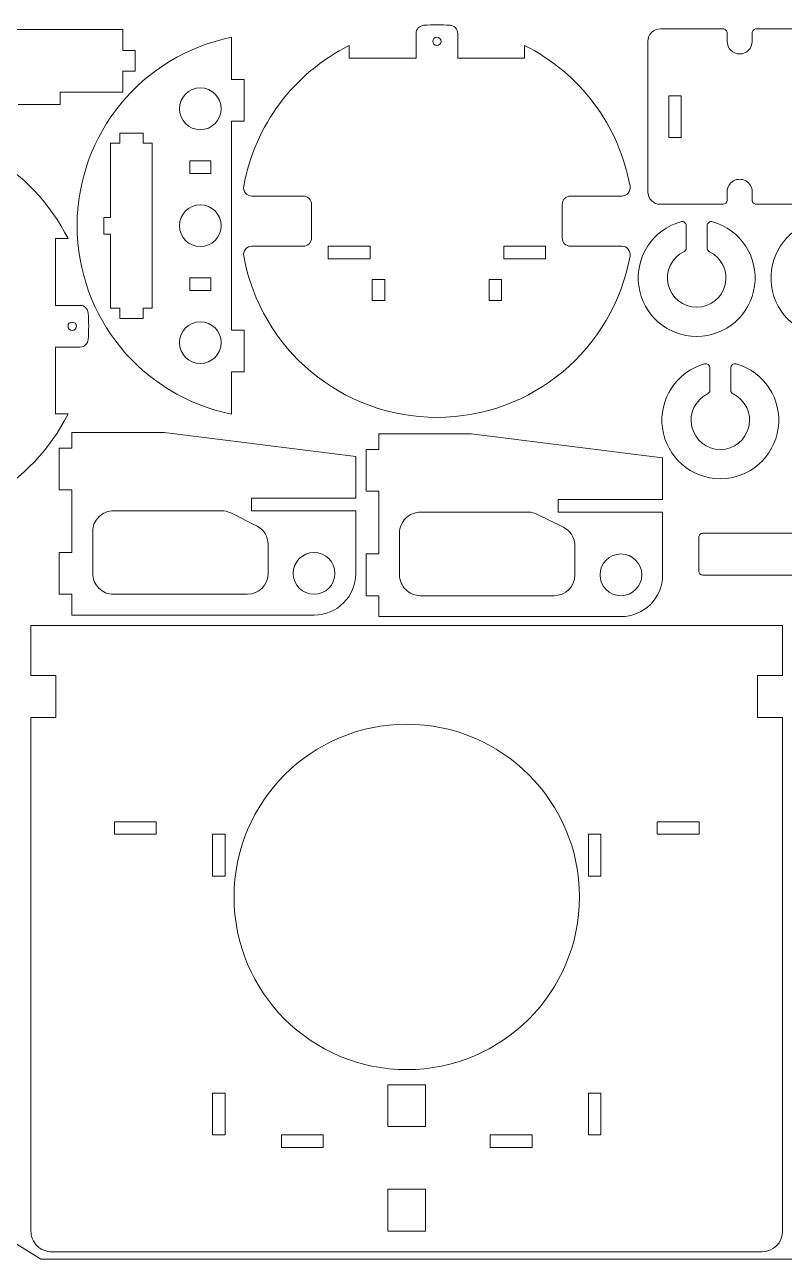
# Model space of a CAD drawing. Header units: millimetres. Extents: x -302 to 289, y -225 to 226.
# Drawn here: x -156.3 to 25.6, y -73.5 to 222.2 of the extents above; entities that cross this region are included whole.
import ezdxf

# ---------------------------------------------------------------- set-up
doc = ezdxf.new("R2010")
doc.units = ezdxf.units.MM
doc.header["$MEASUREMENT"] = 0
doc.layers.add('Visible (ANSI)', color=7, linetype='Continuous')

msp = doc.modelspace()

# ---------------------------------------------------------------- linework, layer by layer
at = {"layer": 'Visible (ANSI)', "lineweight": 9}
for points in [[(-60.6854, 222.0172), (-61.7359, 221.947), (-62.5521, 221.0744), (-62.5521, 220.0216)], [(-54.4187, 222.0172), (-56.5053, 222.1566), (-58.5988, 222.1566), (-60.6854, 222.0172)], [(-52.5521, 220.0216), (-52.5521, 221.0744), (-53.3683, 221.947), (-54.4187, 222.0172)], [(-172.7916, 221.016), (-172.7916, 221.016), (-132.7916, 221.016), (-132.7916, 221.016)], [(-132.7916, 221.016), (-132.7916, 221.016), (-132.7916, 216.016), (-132.7916, 216.016)], [(-106.7041, 219.1322), (-106.7041, 219.1322), (-106.7041, 209.0212), (-106.7041, 209.0212)], [(-62.5521, 214.1693), (-62.5521, 214.1693), (-62.5521, 220.0216), (-62.5521, 220.0216)], [(-52.5521, 220.0216), (-52.5521, 220.0216), (-52.5521, 214.1693), (-52.5521, 214.1693)], [(-4.0395, 221.151), (-4.0395, 221.151), (10.9605, 221.151), (10.9605, 221.151)], [(11.9605, 220.151), (11.9605, 220.151), (11.9605, 218.151), (11.9605, 218.151)], [(17.9605, 218.151), (17.9605, 218.151), (17.9605, 220.151), (17.9605, 220.151)], [(18.9605, 221.151), (18.9605, 221.151), (44.9604, 221.151), (44.9604, 221.151)], [(-132.7916, 216.016), (-132.7916, 216.016), (-129.7916, 216.016), (-129.7916, 216.016)], [(-129.7916, 216.016), (-129.7916, 216.016), (-129.7916, 211.016), (-129.7916, 211.016)], [(-78.5521, 217.1693), (-91.8102, 210.5478), (-101.1688, 198.0609), (-103.8034, 183.4773)], [(-78.5521, 217.1693), (-78.5521, 217.1693), (-78.5521, 214.1693), (-78.5521, 214.1693)], [(-36.5521, 214.1693), (-36.5521, 214.1693), (-36.5521, 217.1693), (-36.5521, 217.1693)], [(-11.3007, 183.4773), (-13.9354, 198.0609), (-23.2939, 210.5478), (-36.5521, 217.1693)], [(-7.0395, 182.151), (-7.0395, 182.151), (-7.0395, 218.151), (-7.0395, 218.151)], [(-78.5521, 214.1693), (-78.5521, 214.1693), (-62.5521, 214.1693), (-62.5521, 214.1693)], [(-52.5521, 214.1693), (-52.5521, 214.1693), (-36.5521, 214.1693), (-36.5521, 214.1693)], [(-129.7916, 211.016), (-129.7916, 211.016), (-132.7916, 211.016), (-132.7916, 211.016)], [(-132.7916, 211.016), (-132.7916, 211.016), (-132.7916, 206.016), (-132.7916, 206.016)], [(-106.7041, 209.0212), (-106.7041, 209.0212), (-103.7041, 209.0212), (-103.7041, 209.0212)], [(-103.7041, 209.0212), (-103.7041, 209.0212), (-103.7041, 199.0212), (-103.7041, 199.0212)], [(-132.7916, 206.016), (-132.7916, 206.016), (-147.7916, 206.016), (-147.7916, 206.016)], [(-147.7916, 206.016), (-147.7916, 206.016), (-147.7916, 203.016), (-147.7916, 203.016)], [(-2.0395, 195.151), (-2.0395, 195.151), (-2.0395, 205.151), (-2.0395, 205.151)], [(-2.0395, 205.151), (-2.0395, 205.151), (0.9605, 205.151), (0.9605, 205.151)], [(0.9605, 205.151), (0.9605, 205.151), (0.9605, 195.151), (0.9605, 195.151)], [(-147.7916, 203.016), (-147.7916, 203.016), (-157.7916, 203.016), (-157.7916, 203.016)], [(-103.7041, 199.0212), (-103.7041, 199.0212), (-106.7041, 199.0212), (-106.7041, 199.0212)], [(-106.7041, 199.0212), (-106.7041, 199.0212), (-106.7041, 149.0212), (-106.7041, 149.0212)], [(-133.5041, 193.7712), (-133.5041, 193.7712), (-133.5041, 196.2212), (-133.5041, 196.2212)], [(-133.5041, 196.2212), (-133.5041, 196.2212), (-127.9041, 196.2212), (-127.9041, 196.2212)], [(-127.9041, 196.2212), (-127.9041, 196.2212), (-127.9041, 193.7712), (-127.9041, 193.7712)], [(0.9605, 195.151), (0.9605, 195.151), (-2.0395, 195.151), (-2.0395, 195.151)], [(-135.7041, 176.0212), (-135.7041, 176.0212), (-135.7041, 193.7712), (-135.7041, 193.7712)], [(-135.7041, 193.7712), (-135.7041, 193.7712), (-133.5041, 193.7712), (-133.5041, 193.7712)], [(-127.9041, 193.7712), (-127.9041, 193.7712), (-125.7041, 193.7712), (-125.7041, 193.7712)], [(-125.7041, 193.7712), (-125.7041, 193.7712), (-125.7041, 154.2712), (-125.7041, 154.2712)], [(-145.8902, 170.9463), (-150.099, 179.3734), (-156.7428, 186.3414), (-164.96, 190.9465)], [(-116.7041, 189.5212), (-116.7041, 189.5212), (-111.7041, 189.5212), (-111.7041, 189.5212)], [(-116.7041, 186.5212), (-116.7041, 186.5212), (-116.7041, 189.5212), (-116.7041, 189.5212)], [(-111.7041, 189.5212), (-111.7041, 189.5212), (-111.7041, 186.5212), (-111.7041, 186.5212)], [(-111.7041, 186.5212), (-111.7041, 186.5212), (-116.7041, 186.5212), (-116.7041, 186.5212)], [(-89.5521, 181.1217), (-89.5521, 181.1217), (-101.8352, 181.1217), (-101.8352, 181.1217)], [(-13.2689, 181.1217), (-13.2689, 181.1217), (-25.5521, 181.1217), (-25.5521, 181.1217)], [(11.9605, 182.151), (11.9605, 182.151), (11.9605, 180.151), (11.9605, 180.151)], [(17.9605, 180.151), (17.9605, 180.151), (17.9605, 182.151), (17.9605, 182.151)], [(-87.5521, 171.1217), (-87.5521, 171.1217), (-87.5521, 179.1217), (-87.5521, 179.1217)], [(-27.5521, 179.1217), (-27.5521, 179.1217), (-27.5521, 171.1217), (-27.5521, 171.1217)], [(10.9605, 179.151), (10.9605, 179.151), (-4.0395, 179.151), (-4.0395, 179.151)], [(10.9605, 179.151), (11.5128, 179.151), (11.9605, 179.5988), (11.9605, 180.151)], [(44.9604, 179.151), (44.9604, 179.151), (18.9605, 179.151), (18.9605, 179.151)], [(-137.3041, 172.0212), (-137.3041, 172.0212), (-137.3041, 176.0212), (-137.3041, 176.0212)], [(-137.3041, 176.0212), (-137.3041, 176.0212), (-135.7041, 176.0212), (-135.7041, 176.0212)], [(-135.7041, 172.0212), (-135.7041, 172.0212), (-137.3041, 172.0212), (-137.3041, 172.0212)], [(-135.7041, 154.2712), (-135.7041, 154.2712), (-135.7041, 172.0212), (-135.7041, 172.0212)], [(2.1554, 174.0162), (2.1554, 174.0162), (2.1554, 168.69), (2.1554, 168.69)], [(7.1554, 168.69), (7.1554, 168.69), (7.1554, 174.0162), (7.1554, 174.0162)], [(-145.8902, 170.9463), (-145.8902, 170.9463), (-148.8902, 170.9463), (-148.8902, 170.9463)], [(-148.8902, 170.9463), (-148.8902, 170.9463), (-148.8902, 154.9463), (-148.8902, 154.9463)], [(-101.8352, 169.1217), (-101.8352, 169.1217), (-89.5521, 169.1217), (-89.5521, 169.1217)], [(-89.5521, 169.1217), (-88.4475, 169.1217), (-87.5521, 170.0172), (-87.5521, 171.1217)], [(-83.5521, 166.1217), (-83.5521, 166.1217), (-83.5521, 169.1217), (-83.5521, 169.1217)], [(-83.5521, 169.1217), (-83.5521, 169.1217), (-73.5521, 169.1217), (-73.5521, 169.1217)], [(-73.5521, 169.1217), (-73.5521, 169.1217), (-73.5521, 166.1217), (-73.5521, 166.1217)], [(-41.5521, 166.1217), (-41.5521, 166.1217), (-41.5521, 169.1217), (-41.5521, 169.1217)], [(-41.5521, 169.1217), (-41.5521, 169.1217), (-31.5521, 169.1217), (-31.5521, 169.1217)], [(-31.5521, 169.1217), (-31.5521, 169.1217), (-31.5521, 166.1217), (-31.5521, 166.1217)], [(-25.5521, 169.1217), (-25.5521, 169.1217), (-13.2689, 169.1217), (-13.2689, 169.1217)], [(1.5929, 167.7908), (1.937, 167.9582), (2.1554, 168.3073), (2.1554, 168.69)], [(7.1554, 168.69), (7.1554, 168.3073), (7.3738, 167.9582), (7.7179, 167.7908)], [(-73.5521, 166.1217), (-73.5521, 166.1217), (-83.5521, 166.1217), (-83.5521, 166.1217)], [(-31.5521, 166.1217), (-31.5521, 166.1217), (-41.5521, 166.1217), (-41.5521, 166.1217)], [(-116.7041, 161.5212), (-116.7041, 161.5212), (-111.7041, 161.5212), (-111.7041, 161.5212)], [(-116.7041, 158.5212), (-116.7041, 158.5212), (-116.7041, 161.5212), (-116.7041, 161.5212)], [(-111.7041, 161.5212), (-111.7041, 161.5212), (-111.7041, 158.5212), (-111.7041, 158.5212)], [(-73.0521, 156.1217), (-73.0521, 156.1217), (-73.0521, 161.1217), (-73.0521, 161.1217)], [(-73.0521, 161.1217), (-73.0521, 161.1217), (-70.0521, 161.1217), (-70.0521, 161.1217)], [(-70.0521, 161.1217), (-70.0521, 161.1217), (-70.0521, 156.1217), (-70.0521, 156.1217)], [(-45.0521, 156.1217), (-45.0521, 156.1217), (-45.0521, 161.1217), (-45.0521, 161.1217)], [(-45.0521, 161.1217), (-45.0521, 161.1217), (-42.0521, 161.1217), (-42.0521, 161.1217)], [(-42.0521, 161.1217), (-42.0521, 161.1217), (-42.0521, 156.1217), (-42.0521, 156.1217)], [(-111.7041, 158.5212), (-111.7041, 158.5212), (-116.7041, 158.5212), (-116.7041, 158.5212)], [(-148.8902, 154.9463), (-148.8902, 154.9463), (-143.0379, 154.9463), (-143.0379, 154.9463)], [(-141.0423, 153.0797), (-141.1125, 154.1301), (-141.9851, 154.9463), (-143.0379, 154.9463)], [(-133.5041, 154.2712), (-133.5041, 154.2712), (-135.7041, 154.2712), (-135.7041, 154.2712)], [(-133.5041, 151.8212), (-133.5041, 151.8212), (-133.5041, 154.2712), (-133.5041, 154.2712)], [(-125.7041, 154.2712), (-125.7041, 154.2712), (-127.9041, 154.2712), (-127.9041, 154.2712)], [(-127.9041, 154.2712), (-127.9041, 154.2712), (-127.9041, 151.8212), (-127.9041, 151.8212)], [(-70.0521, 156.1217), (-70.0521, 156.1217), (-73.0521, 156.1217), (-73.0521, 156.1217)], [(-42.0521, 156.1217), (-42.0521, 156.1217), (-45.0521, 156.1217), (-45.0521, 156.1217)], [(-141.0423, 146.8131), (-140.9029, 148.8995), (-140.9029, 150.993), (-141.0423, 153.0795)], [(-127.9041, 151.8212), (-127.9041, 151.8212), (-133.5041, 151.8212), (-133.5041, 151.8212)], [(-106.7041, 149.0212), (-106.7041, 149.0212), (-103.7041, 149.0212), (-103.7041, 149.0212)], [(-103.7041, 149.0212), (-103.7041, 149.0212), (-103.7041, 139.0212), (-103.7041, 139.0212)], [(-143.0379, 144.9464), (-143.0379, 144.9464), (-148.8902, 144.9464), (-148.8902, 144.9464)], [(-148.8902, 144.9464), (-148.8902, 144.9464), (-148.8902, 128.9464), (-148.8902, 128.9464)], [(-143.0379, 144.9464), (-141.9851, 144.9464), (-141.1125, 145.7626), (-141.0423, 146.8131)], [(-103.7041, 139.0212), (-103.7041, 139.0212), (-106.7041, 139.0212), (-106.7041, 139.0212)], [(-106.7041, 139.0212), (-106.7041, 139.0212), (-106.7041, 128.9102), (-106.7041, 128.9102)], [(7.8189, 139.9602), (7.8189, 139.9602), (7.8189, 134.634), (7.8189, 134.634)], [(12.8189, 134.634), (12.8189, 134.634), (12.8189, 139.9602), (12.8189, 139.9602)], [(7.2564, 133.7348), (7.6005, 133.9022), (7.8189, 134.2513), (7.8189, 134.634)], [(12.8189, 134.634), (12.8189, 134.2513), (13.0373, 133.9022), (13.3814, 133.7348)], [(-164.96, 108.9461), (-156.7428, 113.5513), (-150.099, 120.5193), (-145.8902, 128.9464)], [(-148.8902, 128.9464), (-148.8902, 128.9464), (-145.8902, 128.9464), (-145.8902, 128.9464)], [(-123.0933, 124.5166), (-123.0933, 124.5166), (-144.9688, 124.5166), (-144.9688, 124.5166)], [(-144.9688, 124.5166), (-144.9688, 124.5166), (-144.9688, 120.7666), (-144.9688, 120.7666)], [(-123.0933, 124.5166), (-123.0103, 124.5166), (-122.9275, 124.5114), (-122.8452, 124.5012)], [(-76.9688, 118.7666), (-76.9688, 118.7666), (-122.8452, 124.5012), (-122.8452, 124.5012)], [(-49.6203, 124.178), (-49.6203, 124.178), (-71.4958, 124.178), (-71.4958, 124.178)], [(-71.4958, 124.178), (-71.4958, 124.178), (-71.4958, 120.428), (-71.4958, 120.428)], [(-49.6203, 124.178), (-49.5373, 124.178), (-49.4545, 124.1728), (-49.3722, 124.1626)], [(-3.4958, 118.428), (-3.4958, 118.428), (-49.3722, 124.1626), (-49.3722, 124.1626)], [(-144.9688, 120.7666), (-144.9688, 120.7666), (-147.9688, 120.7666), (-147.9688, 120.7666)], [(-147.9688, 120.7666), (-147.9688, 120.7666), (-147.9688, 110.7666), (-147.9688, 110.7666)], [(-76.9688, 108.7666), (-76.9688, 108.7666), (-76.9688, 118.7666), (-76.9688, 118.7666)], [(-71.4958, 120.428), (-71.4958, 120.428), (-74.4958, 120.428), (-74.4958, 120.428)], [(-74.4958, 120.428), (-74.4958, 120.428), (-74.4958, 110.428), (-74.4958, 110.428)], [(-3.4958, 108.428), (-3.4958, 108.428), (-3.4958, 118.428), (-3.4958, 118.428)], [(-147.9688, 110.7666), (-147.9688, 110.7666), (-144.9688, 110.7666), (-144.9688, 110.7666)], [(-144.9688, 110.7666), (-144.9688, 110.7666), (-144.9688, 95.7666), (-144.9688, 95.7666)], [(-74.4958, 110.428), (-74.4958, 110.428), (-71.4958, 110.428), (-71.4958, 110.428)], [(-71.4958, 110.428), (-71.4958, 110.428), (-71.4958, 95.428), (-71.4958, 95.428)], [(-101.9688, 105.7666), (-101.9688, 105.7666), (-101.9688, 108.7666), (-101.9688, 108.7666)], [(-101.9688, 108.7666), (-101.9688, 108.7666), (-76.9688, 108.7666), (-76.9688, 108.7666)], [(-28.4958, 105.428), (-28.4958, 105.428), (-28.4958, 108.428), (-28.4958, 108.428)], [(-28.4958, 108.428), (-28.4958, 108.428), (-3.4958, 108.428), (-3.4958, 108.428)], [(-109.1491, 105.7666), (-109.1491, 105.7666), (-134.9688, 105.7666), (-134.9688, 105.7666)], [(-109.1491, 105.7666), (-108.3729, 105.7666), (-107.6073, 105.5859), (-106.913, 105.2387)], [(-100.7327, 102.1486), (-100.7327, 102.1486), (-106.913, 105.2387), (-106.913, 105.2387)], [(-76.9688, 105.7666), (-76.9688, 105.7666), (-101.9688, 105.7666), (-101.9688, 105.7666)], [(-76.9688, 90.7666), (-76.9688, 90.7666), (-76.9688, 105.7666), (-76.9688, 105.7666)], [(-35.6761, 105.428), (-35.6761, 105.428), (-61.4958, 105.428), (-61.4958, 105.428)], [(-35.6761, 105.428), (-34.8999, 105.428), (-34.1343, 105.2473), (-33.44, 104.9001)], [(-27.2597, 101.81), (-27.2597, 101.81), (-33.44, 104.9001), (-33.44, 104.9001)], [(-3.4958, 105.428), (-3.4958, 105.428), (-28.4958, 105.428), (-28.4958, 105.428)], [(-3.4958, 90.428), (-3.4958, 90.428), (-3.4958, 105.428), (-3.4958, 105.428)], [(-139.9688, 100.7666), (-139.9688, 100.7666), (-139.9688, 90.7666), (-139.9688, 90.7666)], [(-100.7327, 102.1486), (-99.0388, 101.3016), (-97.9688, 99.5703), (-97.9688, 97.6764)], [(-27.2597, 101.81), (-25.5658, 100.963), (-24.4958, 99.2317), (-24.4958, 97.3378)], [(-97.9688, 90.7666), (-97.9688, 90.7666), (-97.9688, 97.6764), (-97.9688, 97.6764)], [(-66.4958, 100.428), (-66.4958, 100.428), (-66.4958, 90.428), (-66.4958, 90.428)], [(5.15, 91.3749), (5.15, 91.3749), (5.15, 99.3749), (5.15, 99.3749)], [(6.15, 100.3749), (6.15, 100.3749), (210.1499, 100.3749), (210.1499, 100.3749)], [(-144.9688, 95.7666), (-144.9688, 95.7666), (-147.9688, 95.7666), (-147.9688, 95.7666)], [(-147.9688, 95.7666), (-147.9688, 95.7666), (-147.9688, 85.7666), (-147.9688, 85.7666)], [(-71.4958, 95.428), (-71.4958, 95.428), (-74.4958, 95.428), (-74.4958, 95.428)], [(-74.4958, 95.428), (-74.4958, 95.428), (-74.4958, 85.428), (-74.4958, 85.428)], [(-24.4958, 90.428), (-24.4958, 90.428), (-24.4958, 97.3378), (-24.4958, 97.3378)], [(-97.9688, 90.7666), (-97.9688, 88.0052), (-100.2073, 85.7666), (-102.9687, 85.7666)], [(-76.9688, 90.7666), (-76.9688, 85.2438), (-81.4459, 80.7666), (-86.9687, 80.7666)], [(-24.4958, 90.428), (-24.4958, 87.6666), (-26.7343, 85.428), (-29.4957, 85.428)], [(-3.4958, 90.428), (-3.4958, 84.9052), (-7.9729, 80.428), (-13.4957, 80.428)], [(210.1499, 90.3749), (210.1499, 90.3749), (6.15, 90.3749), (6.15, 90.3749)], [(-147.9688, 85.7666), (-147.9688, 85.7666), (-144.9688, 85.7666), (-144.9688, 85.7666)], [(-144.9688, 85.7666), (-144.9688, 85.7666), (-144.9688, 80.7666), (-144.9688, 80.7666)], [(-134.9688, 85.7666), (-134.9688, 85.7666), (-102.9688, 85.7666), (-102.9688, 85.7666)], [(-74.4958, 85.428), (-74.4958, 85.428), (-71.4958, 85.428), (-71.4958, 85.428)], [(-71.4958, 85.428), (-71.4958, 85.428), (-71.4958, 80.428), (-71.4958, 80.428)], [(-61.4958, 85.428), (-61.4958, 85.428), (-29.4958, 85.428), (-29.4958, 85.428)], [(-144.9688, 80.7666), (-144.9688, 80.7666), (-86.9688, 80.7666), (-86.9688, 80.7666)], [(-71.4958, 80.428), (-71.4958, 80.428), (-13.4958, 80.428), (-13.4958, 80.428)], [(-154.77, 66.3019), (-154.77, 66.3019), (-154.77, 78.302), (-154.77, 78.302)], [(-154.77, 78.302), (-154.77, 78.302), (25.2299, 78.302), (25.2299, 78.302)], [(25.2299, 78.302), (25.2299, 78.302), (25.2299, 66.3019), (25.2299, 66.3019)], [(-148.77, 66.3019), (-148.77, 66.3019), (-154.77, 66.3019), (-154.77, 66.3019)], [(-148.77, 56.3019), (-148.77, 56.3019), (-148.77, 66.3019), (-148.77, 66.3019)], [(25.2299, 66.3019), (25.2299, 66.3019), (19.2299, 66.3019), (19.2299, 66.3019)], [(19.2299, 66.3019), (19.2299, 66.3019), (19.2299, 56.3019), (19.2299, 56.3019)], [(-154.7699, -66.698), (-154.7699, -66.698), (-154.7699, 56.3019), (-154.7699, 56.3019)], [(-154.7699, 56.3019), (-154.7699, 56.3019), (-148.77, 56.3019), (-148.77, 56.3019)], [(19.2299, 56.3019), (19.2299, 56.3019), (25.2299, 56.3019), (25.2299, 56.3019)], [(25.2299, 56.3019), (25.2299, 56.3019), (25.23, -66.6979), (25.23, -66.6979)], [(-134.77, 28.3019), (-134.77, 28.3019), (-134.77, 31.3019), (-134.77, 31.3019)], [(-134.77, 31.3019), (-134.77, 31.3019), (-124.77, 31.3019), (-124.77, 31.3019)], [(-124.77, 31.3019), (-124.77, 31.3019), (-124.77, 28.3019), (-124.77, 28.3019)], [(-4.7701, 28.302), (-4.7701, 28.302), (-4.7701, 31.3019), (-4.7701, 31.3019)], [(-4.7701, 31.3019), (-4.7701, 31.3019), (5.2299, 31.3019), (5.2299, 31.3019)], [(5.2299, 31.3019), (5.2299, 31.3019), (5.2299, 28.302), (5.2299, 28.302)], [(-124.77, 28.3019), (-124.77, 28.3019), (-134.77, 28.3019), (-134.77, 28.3019)], [(-111.2699, 18.3019), (-111.2699, 18.3019), (-111.2699, 28.302), (-111.2699, 28.302)], [(-111.2699, 28.302), (-111.2699, 28.302), (-108.2699, 28.302), (-108.2699, 28.302)], [(-108.2699, 28.302), (-108.2699, 28.302), (-108.2699, 18.3019), (-108.2699, 18.3019)], [(-21.2701, 18.3019), (-21.2701, 18.3019), (-21.2701, 28.302), (-21.2701, 28.302)], [(-21.2701, 28.302), (-21.2701, 28.302), (-18.2701, 28.302), (-18.2701, 28.302)], [(-18.2701, 28.302), (-18.2701, 28.302), (-18.2701, 18.3019), (-18.2701, 18.3019)], [(5.2299, 28.302), (5.2299, 28.302), (-4.7701, 28.302), (-4.7701, 28.302)], [(-108.2699, 18.3019), (-108.2699, 18.3019), (-111.2699, 18.3019), (-111.2699, 18.3019)], [(-18.2701, 18.3019), (-18.2701, 18.3019), (-21.2701, 18.3019), (-21.2701, 18.3019)], [(-69.27, -41.698), (-69.27, -41.698), (-69.27, -31.6979), (-69.27, -31.6979)], [(-69.27, -31.6979), (-69.27, -31.6979), (-60.2701, -31.6979), (-60.2701, -31.6979)], [(-60.2701, -31.6979), (-60.2701, -31.6979), (-60.2701, -41.698), (-60.2701, -41.698)], [(-152.3709, -73.4746), (-152.3709, -73.4746), (-214.0734, -34.9106), (-214.0734, -34.9106)], [(-111.27, -33.6979), (-111.27, -33.6979), (-108.27, -33.6979), (-108.27, -33.6979)], [(-111.27, -43.6979), (-111.27, -43.6979), (-111.27, -33.6979), (-111.27, -33.6979)], [(-108.27, -33.6979), (-108.27, -33.6979), (-108.27, -43.6979), (-108.27, -43.6979)], [(-21.2701, -43.6979), (-21.2701, -43.6979), (-21.2701, -33.698), (-21.2701, -33.698)], [(-21.2701, -33.698), (-21.2701, -33.698), (-18.2701, -33.698), (-18.2701, -33.698)], [(-18.2701, -33.698), (-18.2701, -33.698), (-18.2701, -43.698), (-18.2701, -43.698)], [(-108.27, -43.6979), (-108.27, -43.6979), (-111.27, -43.6979), (-111.27, -43.6979)], [(-94.77, -46.698), (-94.77, -46.698), (-94.77, -43.698), (-94.77, -43.698)], [(-94.77, -43.698), (-94.77, -43.698), (-84.77, -43.698), (-84.77, -43.698)], [(-84.77, -43.698), (-84.77, -43.698), (-84.77, -46.698), (-84.77, -46.698)], [(-60.2701, -41.698), (-60.2701, -41.698), (-69.27, -41.698), (-69.27, -41.698)], [(-44.77, -46.698), (-44.77, -46.698), (-44.77, -43.698), (-44.77, -43.698)], [(-44.77, -43.698), (-44.77, -43.698), (-34.77, -43.698), (-34.77, -43.698)], [(-34.77, -43.698), (-34.77, -43.698), (-34.77, -46.698), (-34.77, -46.698)], [(-18.2701, -43.698), (-18.2701, -43.698), (-21.2701, -43.6979), (-21.2701, -43.6979)], [(-84.77, -46.698), (-84.77, -46.698), (-94.77, -46.698), (-94.77, -46.698)], [(-34.77, -46.698), (-34.77, -46.698), (-44.77, -46.698), (-44.77, -46.698)], [(-69.2699, -66.698), (-69.2699, -66.698), (-69.2699, -56.698), (-69.2699, -56.698)], [(-69.2699, -56.698), (-69.2699, -56.698), (-60.27, -56.698), (-60.27, -56.698)], [(-60.27, -56.698), (-60.27, -56.698), (-60.27, -66.698), (-60.27, -66.698)], [(-60.27, -66.698), (-60.27, -66.698), (-69.2699, -66.698), (-69.2699, -66.698)], [(20.2299, -71.6979), (22.9914, -71.6979), (25.2299, -69.4594), (25.2299, -66.698)], [(47.629, -73.4746), (47.629, -73.4746), (-152.3709, -73.4746), (-152.3709, -73.4746)], [(20.2299, -71.6979), (20.2299, -71.6979), (-149.77, -71.6979), (-149.77, -71.6979)]]:
    msp.add_open_spline(points, degree=3, dxfattribs=at)
for points, knots in [([(-106.7041, 219.1322), (-128.2157, 214.8404), (-143.7041, 195.9567), (-143.7041, 174.0212), (-143.7041, 174.0212), (-143.7041, 152.0857), (-128.2157, 133.2019), (-106.7041, 128.9102)], [0, 0, 0, 0, 0.33333333, 0.33333333, 0.33333333, 0.33333333, 1, 1, 1, 1]), ([(-56.5521, 218.1693), (-56.5521, 218.7216), (-56.9998, 219.1693), (-57.5521, 219.1693), (-57.5521, 219.1693), (-58.1043, 219.1693), (-58.5521, 218.7216), (-58.5521, 218.1693), (-58.5521, 218.1693), (-58.5521, 217.6171), (-58.1044, 217.1693), (-57.5521, 217.1693), (-57.5521, 217.1693), (-56.9998, 217.1693), (-56.5521, 217.617), (-56.5521, 218.1693)], [0, 0, 0, 0, 0.2, 0.2, 0.2, 0.2, 0.4, 0.4, 0.4, 0.4, 0.6, 0.6, 0.6, 0.6, 1, 1, 1, 1]), ([(-4.0395, 221.151), (-4.8351, 221.151), (-5.5982, 220.835), (-6.1608, 220.2724), (-6.1608, 220.2724), (-6.7234, 219.7098), (-7.0395, 218.9467), (-7.0395, 218.151)], [0, 0, 0, 0, 0.33333333, 0.33333333, 0.33333333, 0.33333333, 1, 1, 1, 1]), ([(11.9605, 220.151), (11.9605, 220.4163), (11.8552, 220.6706), (11.6676, 220.8581), (11.6676, 220.8581), (11.4801, 221.0457), (11.2257, 221.151), (10.9605, 221.151)], [0, 0, 0, 0, 0.33333333, 0.33333333, 0.33333333, 0.33333333, 1, 1, 1, 1]), ([(18.9605, 221.151), (18.6953, 221.151), (18.4409, 221.0457), (18.2534, 220.8581), (18.2534, 220.8581), (18.0659, 220.6706), (17.9605, 220.4163), (17.9605, 220.151)], [0, 0, 0, 0, 0.33333333, 0.33333333, 0.33333333, 0.33333333, 1, 1, 1, 1]), ([(11.9605, 218.151), (11.9605, 216.4942), (13.3036, 215.151), (14.9605, 215.151), (14.9605, 215.151), (16.6174, 215.151), (17.9605, 216.4942), (17.9605, 218.151)], [0, 0, 0, 0, 0.33333333, 0.33333333, 0.33333333, 0.33333333, 1, 1, 1, 1]), ([(-114.2041, 207.0212), (-116.9655, 207.0212), (-119.2041, 204.7826), (-119.2041, 202.0212), (-119.2041, 202.0212), (-119.2041, 199.2598), (-116.9655, 197.0212), (-114.2041, 197.0212), (-114.2041, 197.0212), (-111.4427, 197.0212), (-109.2041, 199.2597), (-109.2041, 202.0212), (-109.2041, 202.0212), (-109.2041, 204.7826), (-111.4426, 207.0212), (-114.2041, 207.0212)], [0, 0, 0, 0, 0.2, 0.2, 0.2, 0.2, 0.4, 0.4, 0.4, 0.4, 0.6, 0.6, 0.6, 0.6, 1, 1, 1, 1]), ([(-103.8034, 183.4773), (-103.9087, 182.8941), (-103.75, 182.2942), (-103.37, 181.8394), (-103.37, 181.8394), (-102.99, 181.3846), (-102.4279, 181.1217), (-101.8352, 181.1217)], [0, 0, 0, 0, 0.33333333, 0.33333333, 0.33333333, 0.33333333, 1, 1, 1, 1]), ([(-13.2689, 181.1217), (-12.6762, 181.1217), (-12.1141, 181.3846), (-11.7341, 181.8394), (-11.7341, 181.8394), (-11.3541, 182.2942), (-11.1954, 182.8941), (-11.3007, 183.4773)], [0, 0, 0, 0, 0.33333333, 0.33333333, 0.33333333, 0.33333333, 1, 1, 1, 1]), ([(17.9605, 182.151), (17.9605, 183.2228), (17.3887, 184.2132), (16.4605, 184.7491), (16.4605, 184.7491), (15.5323, 185.285), (14.3887, 185.285), (13.4605, 184.7491), (13.4605, 184.7491), (12.5323, 184.2132), (11.9605, 183.2228), (11.9605, 182.151)], [0, 0, 0, 0, 0.25, 0.25, 0.25, 0.25, 0.5, 0.5, 0.5, 0.5, 1, 1, 1, 1]), ([(-87.5521, 179.1217), (-87.5521, 179.6522), (-87.7628, 180.1609), (-88.1379, 180.536), (-88.1379, 180.536), (-88.5129, 180.911), (-89.0216, 181.1217), (-89.5521, 181.1217)], [0, 0, 0, 0, 0.33333333, 0.33333333, 0.33333333, 0.33333333, 1, 1, 1, 1]), ([(-25.5521, 181.1217), (-26.0825, 181.1217), (-26.5912, 180.911), (-26.9663, 180.536), (-26.9663, 180.536), (-27.3414, 180.1609), (-27.5521, 179.6522), (-27.5521, 179.1217)], [0, 0, 0, 0, 0.33333333, 0.33333333, 0.33333333, 0.33333333, 1, 1, 1, 1]), ([(-7.0395, 182.151), (-7.0395, 181.3554), (-6.7234, 180.5923), (-6.1608, 180.0297), (-6.1608, 180.0297), (-5.5982, 179.4671), (-4.8351, 179.151), (-4.0395, 179.151)], [0, 0, 0, 0, 0.33333333, 0.33333333, 0.33333333, 0.33333333, 1, 1, 1, 1]), ([(-114.2041, 179.0212), (-116.9655, 179.0212), (-119.2041, 176.7826), (-119.2041, 174.0212), (-119.2041, 174.0212), (-119.2041, 171.2598), (-116.9655, 169.0212), (-114.2041, 169.0212), (-114.2041, 169.0212), (-111.4427, 169.0212), (-109.2041, 171.2597), (-109.2041, 174.0212), (-109.2041, 174.0212), (-109.2041, 176.7826), (-111.4426, 179.0212), (-114.2041, 179.0212)], [0, 0, 0, 0, 0.2, 0.2, 0.2, 0.2, 0.4, 0.4, 0.4, 0.4, 0.6, 0.6, 0.6, 0.6, 1, 1, 1, 1]), ([(17.9605, 180.151), (17.9605, 179.8858), (18.0659, 179.6315), (18.2534, 179.4439), (18.2534, 179.4439), (18.4409, 179.2564), (18.6953, 179.151), (18.9605, 179.151)], [0, 0, 0, 0, 0.33333333, 0.33333333, 0.33333333, 0.33333333, 1, 1, 1, 1]), ([(0.8862, 174.9793), (-5.8523, 173.0955), (-10.1654, 166.526), (-9.2147, 159.594), (-9.2147, 159.594), (-8.2641, 152.662), (-2.3415, 147.4963), (4.6554, 147.4962), (4.6554, 147.4962), (11.6523, 147.4962), (17.5748, 152.6619), (18.5256, 159.5939), (18.5256, 159.5939), (19.4763, 166.5259), (15.1632, 173.0955), (8.4247, 174.9793)], [0, 0, 0, 0, 0.2, 0.2, 0.2, 0.2, 0.4, 0.4, 0.4, 0.4, 0.6, 0.6, 0.6, 0.6, 1, 1, 1, 1]), ([(2.1554, 174.0162), (2.1554, 174.329), (2.0091, 174.6238), (1.7599, 174.8128), (1.7599, 174.8128), (1.5107, 175.0019), (1.1874, 175.0635), (0.8862, 174.9793)], [0, 0, 0, 0, 0.33333333, 0.33333333, 0.33333333, 0.33333333, 1, 1, 1, 1]), ([(8.4246, 174.9793), (8.1234, 175.0635), (7.8001, 175.0019), (7.5509, 174.8128), (7.5509, 174.8128), (7.3018, 174.6238), (7.1554, 174.329), (7.1554, 174.0162)], [0, 0, 0, 0, 0.33333333, 0.33333333, 0.33333333, 0.33333333, 1, 1, 1, 1]), ([(32.6786, 174.9793), (25.9401, 173.0955), (21.627, 166.526), (22.5777, 159.594), (22.5777, 159.594), (23.5283, 152.662), (29.4509, 147.4963), (36.4478, 147.4962), (36.4478, 147.4962), (43.4447, 147.4962), (49.3672, 152.6619), (50.318, 159.5939), (50.318, 159.5939), (51.2687, 166.5259), (46.9556, 173.0955), (40.2171, 174.9793)], [0, 0, 0, 0, 0.2, 0.2, 0.2, 0.2, 0.4, 0.4, 0.4, 0.4, 0.6, 0.6, 0.6, 0.6, 1, 1, 1, 1]), ([(-101.8352, 169.1217), (-102.4279, 169.1217), (-102.99, 168.8589), (-103.37, 168.4041), (-103.37, 168.4041), (-103.75, 167.9493), (-103.9087, 167.3494), (-103.8034, 166.7662)], [0, 0, 0, 0, 0.33333333, 0.33333333, 0.33333333, 0.33333333, 1, 1, 1, 1]), ([(-27.5521, 171.1217), (-27.5521, 170.5913), (-27.3414, 170.0826), (-26.9663, 169.7075), (-26.9663, 169.7075), (-26.5912, 169.3325), (-26.0825, 169.1217), (-25.5521, 169.1217)], [0, 0, 0, 0, 0.33333333, 0.33333333, 0.33333333, 0.33333333, 1, 1, 1, 1]), ([(-11.3007, 166.7662), (-11.1954, 167.3494), (-11.3541, 167.9493), (-11.7341, 168.4041), (-11.7341, 168.4041), (-12.1141, 168.8589), (-12.6762, 169.1217), (-13.2689, 169.1217)], [0, 0, 0, 0, 0.33333333, 0.33333333, 0.33333333, 0.33333333, 1, 1, 1, 1]), ([(-103.8034, 166.7662), (-99.7617, 144.3939), (-80.2865, 128.1217), (-57.5521, 128.1217), (-57.5521, 128.1217), (-34.8177, 128.1217), (-15.3424, 144.3939), (-11.3007, 166.7662)], [0, 0, 0, 0, 0.33333333, 0.33333333, 0.33333333, 0.33333333, 1, 1, 1, 1]), ([(1.5929, 167.7908), (-1.3391, 166.3642), (-2.8979, 163.1023), (-2.1659, 159.9249), (-2.1659, 159.9249), (-1.434, 156.7475), (1.3948, 154.4962), (4.6554, 154.4962), (4.6554, 154.4962), (7.916, 154.4962), (10.7448, 156.7475), (11.4768, 159.9249), (11.4768, 159.9249), (12.2087, 163.1022), (10.6499, 166.3642), (7.718, 167.7907)], [0, 0, 0, 0, 0.2, 0.2, 0.2, 0.2, 0.4, 0.4, 0.4, 0.4, 0.6, 0.6, 0.6, 0.6, 1, 1, 1, 1]), ([(-143.8902, 149.9464), (-143.8902, 150.4987), (-144.3379, 150.9464), (-144.8902, 150.9464), (-144.8902, 150.9464), (-145.4425, 150.9464), (-145.8902, 150.4987), (-145.8902, 149.9464), (-145.8902, 149.9464), (-145.8902, 149.3941), (-145.4425, 148.9464), (-144.8902, 148.9464), (-144.8902, 148.9464), (-144.3379, 148.9464), (-143.8902, 149.3941), (-143.8902, 149.9464)], [0, 0, 0, 0, 0.2, 0.2, 0.2, 0.2, 0.4, 0.4, 0.4, 0.4, 0.6, 0.6, 0.6, 0.6, 1, 1, 1, 1]), ([(-114.2041, 151.0212), (-116.9655, 151.0212), (-119.2041, 148.7826), (-119.2041, 146.0212), (-119.2041, 146.0212), (-119.2041, 143.2598), (-116.9655, 141.0212), (-114.2041, 141.0212), (-114.2041, 141.0212), (-111.4427, 141.0212), (-109.2041, 143.2597), (-109.2041, 146.0212), (-109.2041, 146.0212), (-109.2041, 148.7826), (-111.4426, 151.0212), (-114.2041, 151.0212)], [0, 0, 0, 0, 0.2, 0.2, 0.2, 0.2, 0.4, 0.4, 0.4, 0.4, 0.6, 0.6, 0.6, 0.6, 1, 1, 1, 1]), ([(6.5497, 140.9233), (-0.1888, 139.0395), (-4.5019, 132.47), (-3.5512, 125.538), (-3.5512, 125.538), (-2.6006, 118.606), (3.322, 113.4403), (10.3189, 113.4402), (10.3189, 113.4402), (17.3158, 113.4402), (23.2383, 118.6059), (24.1891, 125.5379), (24.1891, 125.5379), (25.1398, 132.4699), (20.8267, 139.0395), (14.0882, 140.9233)], [0, 0, 0, 0, 0.2, 0.2, 0.2, 0.2, 0.4, 0.4, 0.4, 0.4, 0.6, 0.6, 0.6, 0.6, 1, 1, 1, 1]), ([(7.8189, 139.9602), (7.8189, 140.273), (7.6726, 140.5678), (7.4234, 140.7568), (7.4234, 140.7568), (7.1742, 140.9459), (6.8509, 141.0075), (6.5497, 140.9233)], [0, 0, 0, 0, 0.33333333, 0.33333333, 0.33333333, 0.33333333, 1, 1, 1, 1]), ([(14.0881, 140.9233), (13.7869, 141.0075), (13.4636, 140.9459), (13.2144, 140.7568), (13.2144, 140.7568), (12.9653, 140.5678), (12.8189, 140.273), (12.8189, 139.9602)], [0, 0, 0, 0, 0.33333333, 0.33333333, 0.33333333, 0.33333333, 1, 1, 1, 1]), ([(7.2564, 133.7348), (4.3244, 132.3082), (2.7656, 129.0463), (3.4976, 125.8689), (3.4976, 125.8689), (4.2295, 122.6915), (7.0583, 120.4402), (10.3189, 120.4402), (10.3189, 120.4402), (13.5795, 120.4402), (16.4083, 122.6915), (17.1403, 125.8689), (17.1403, 125.8689), (17.8722, 129.0462), (16.3134, 132.3082), (13.3815, 133.7347)], [0, 0, 0, 0, 0.2, 0.2, 0.2, 0.2, 0.4, 0.4, 0.4, 0.4, 0.6, 0.6, 0.6, 0.6, 1, 1, 1, 1]), ([(-139.9688, 100.7666), (-139.9688, 102.0927), (-139.442, 103.3645), (-138.5043, 104.3021), (-138.5043, 104.3021), (-137.5666, 105.2398), (-136.2948, 105.7666), (-134.9688, 105.7666)], [0, 0, 0, 0, 0.33333333, 0.33333333, 0.33333333, 0.33333333, 1, 1, 1, 1]), ([(-66.4958, 100.428), (-66.4958, 101.7541), (-65.969, 103.0259), (-65.0313, 103.9635), (-65.0313, 103.9635), (-64.0936, 104.9012), (-62.8218, 105.428), (-61.4958, 105.428)], [0, 0, 0, 0, 0.33333333, 0.33333333, 0.33333333, 0.33333333, 1, 1, 1, 1]), ([(6.15, 100.3749), (5.8848, 100.3749), (5.6305, 100.2695), (5.4429, 100.082), (5.4429, 100.082), (5.2554, 99.8945), (5.15, 99.6401), (5.15, 99.3749)], [0, 0, 0, 0, 0.33333333, 0.33333333, 0.33333333, 0.33333333, 1, 1, 1, 1]), ([(-86.9688, 85.7666), (-89.7302, 85.7666), (-91.9688, 88.0052), (-91.9688, 90.7666), (-91.9688, 90.7666), (-91.9688, 93.528), (-89.7302, 95.7666), (-86.9688, 95.7666), (-86.9688, 95.7666), (-84.2074, 95.7666), (-81.9688, 93.528), (-81.9688, 90.7666), (-81.9688, 90.7666), (-81.9688, 88.0052), (-84.2073, 85.7666), (-86.9687, 85.7666)], [0, 0, 0, 0, 0.2, 0.2, 0.2, 0.2, 0.4, 0.4, 0.4, 0.4, 0.6, 0.6, 0.6, 0.6, 1, 1, 1, 1]), ([(-13.4958, 85.428), (-16.2572, 85.428), (-18.4958, 87.6666), (-18.4958, 90.428), (-18.4958, 90.428), (-18.4958, 93.1894), (-16.2572, 95.428), (-13.4958, 95.428), (-13.4958, 95.428), (-10.7344, 95.428), (-8.4958, 93.1894), (-8.4958, 90.428), (-8.4958, 90.428), (-8.4958, 87.6666), (-10.7343, 85.428), (-13.4957, 85.428)], [0, 0, 0, 0, 0.2, 0.2, 0.2, 0.2, 0.4, 0.4, 0.4, 0.4, 0.6, 0.6, 0.6, 0.6, 1, 1, 1, 1]), ([(-134.9688, 85.7666), (-136.2948, 85.7666), (-137.5666, 86.2934), (-138.5043, 87.2311), (-138.5043, 87.2311), (-139.442, 88.1687), (-139.9688, 89.4405), (-139.9688, 90.7666)], [0, 0, 0, 0, 0.33333333, 0.33333333, 0.33333333, 0.33333333, 1, 1, 1, 1]), ([(-61.4958, 85.428), (-62.8218, 85.428), (-64.0936, 85.9548), (-65.0313, 86.8925), (-65.0313, 86.8925), (-65.969, 87.8301), (-66.4958, 89.1019), (-66.4958, 90.428)], [0, 0, 0, 0, 0.33333333, 0.33333333, 0.33333333, 0.33333333, 1, 1, 1, 1]), ([(5.15, 91.3749), (5.15, 91.1097), (5.2554, 90.8553), (5.4429, 90.6678), (5.4429, 90.6678), (5.6305, 90.4803), (5.8848, 90.3749), (6.15, 90.3749)], [0, 0, 0, 0, 0.33333333, 0.33333333, 0.33333333, 0.33333333, 1, 1, 1, 1]), ([(-23.4201, 13.3019), (-23.4201, 36.1389), (-41.933, 54.6519), (-64.77, 54.6519), (-64.77, 54.6519), (-87.6068, 54.652), (-106.1199, 36.139), (-106.1199, 13.3021), (-106.1199, 13.3021), (-106.12, -9.5348), (-87.6071, -28.0479), (-64.7701, -28.0479), (-64.7701, -28.0479), (-41.9333, -28.048), (-23.4202, -9.5351), (-23.4201, 13.3017)], [0, 0, 0, 0, 0.2, 0.2, 0.2, 0.2, 0.4, 0.4, 0.4, 0.4, 0.6, 0.6, 0.6, 0.6, 1, 1, 1, 1]), ([(-154.7699, -66.698), (-154.7699, -68.024), (-154.2432, -69.2958), (-153.3055, -70.2335), (-153.3055, -70.2335), (-152.3678, -71.1712), (-151.096, -71.6979), (-149.7699, -71.6979)], [0, 0, 0, 0, 0.33333333, 0.33333333, 0.33333333, 0.33333333, 1, 1, 1, 1])]:
    msp.add_open_spline(points, degree=3, knots=knots, dxfattribs=at)

doc.saveas('drawing.dxf')
